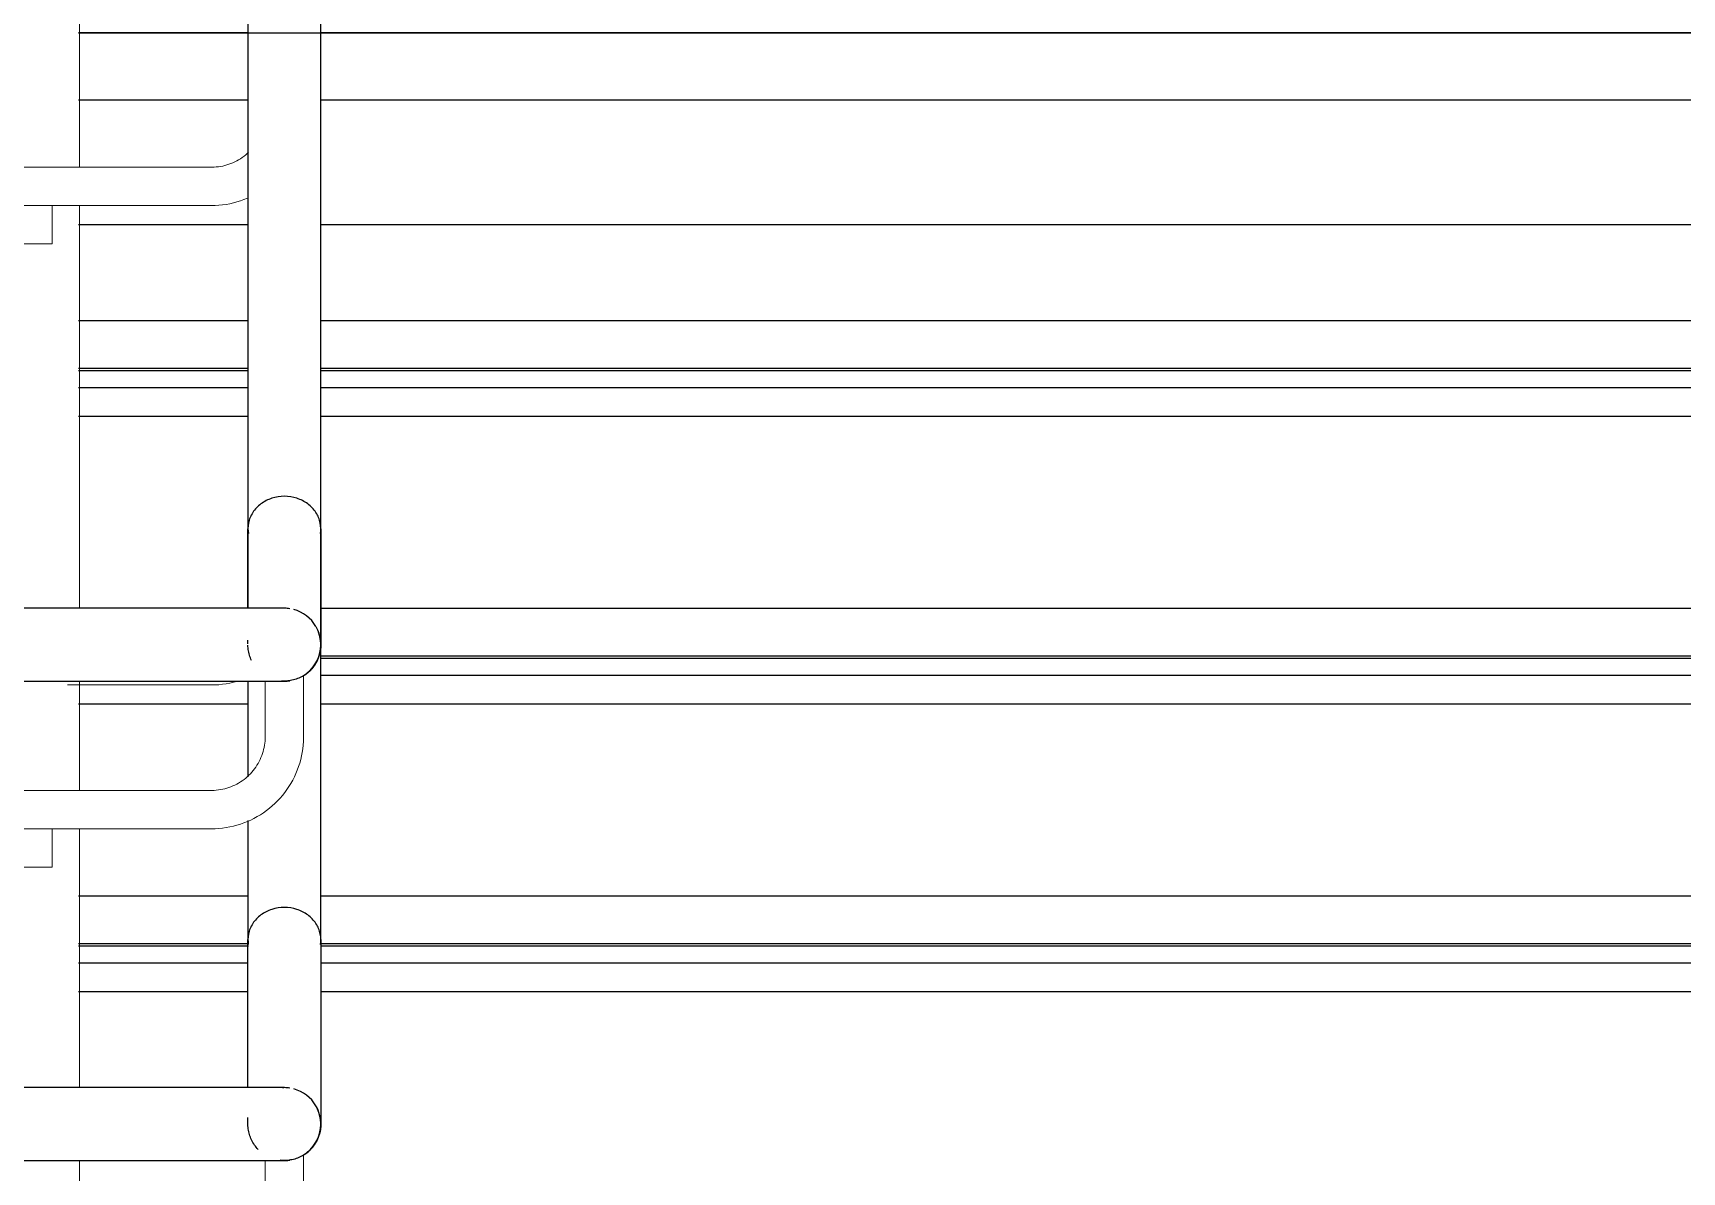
# Model space of a CAD drawing. Header units: millimetres. Extents: x -4391136 to -1798569, y -886572 to -291056.
# Drawn here: x -2404722 to -2403863, y -394134 to -393540 of the extents above; entities that cross this region are included whole.
import ezdxf

# ---------------------------------------------------------------- set-up
doc = ezdxf.new("R2010")
doc.units = ezdxf.units.MM
doc.linetypes.add('TA_GL_005.00000', pattern=[13.75, 5, -1.25, 1.25, -1.25, 5])
for name, color, linetype in [('000 - 0_SYM_DWG_GRIDLINE_MAIN_COLOR_251', 7, 'Continuous'), ('000 - CONCRETE_EX_BUILDING_MAIN_COLOR_1', 7, 'Continuous'), ('000 - CONCRETE_EX_BUILDING_SUB_COLOR_251', 7, 'Continuous')]:
    doc.layers.add(name, color=color, linetype=linetype)
doc.styles.add('TA', font='', dxfattribs={"height": 4.5})
doc.styles.get('TA').set_extended_font_data('Cordia New')

# ---------------------------------------------------------------- blocks, each defined once
blk = doc.blocks.new('*U1519')
at = {"layer": '000 - 0_SYM_DWG_GRIDLINE_MAIN_COLOR_251', "color": 7, "linetype": 'ByBlock', "ltscale": 5}
blk.add_line((20, 0), (-232, 0), dxfattribs=at)
at = {"color": 7, "style": 'TA', "flags": 1}
blk.add_attdef('LOCATION', (6, -6), '', height=4.5, rotation=270, dxfattribs=at)
blk = doc.blocks.new('W-1-PP17-ENT2_REV00_20260527-083622_ELEVATION_3_DIMS')
at = {"layer": '000 - 0_SYM_DWG_GRIDLINE_MAIN_COLOR_251', "color": 7, "linetype": 'TA_GL_005.00000', "xscale": 50, "yscale": 50, "zscale": 50, "rotation": 180}
blk.add_blockref('*U1519', (0, 102290), dxfattribs=at)
blk = doc.blocks.new('DPA_GM-Stoplogs Line Based 250_post100  - Base 250-17983704-ENTRANCE 2 - ENLARGE ELEVATION 3')
at = {"layer": '000 - CONCRETE_EX_BUILDING_SUB_COLOR_251', "color": 7}
for p, q in [((-2737380.45, 102290), (-2737469.05, 102290)), ((-2737469.05, 102290), (-2737380.45, 102290)), ((-2737469.05, 102290), (-2737387.74, 102290)), ((-2737387.74, 102290), (-2737469.05, 102290)), ((-2737469.05, 102290), (-2737380.45, 102290)), ((-2737380.45, 102290), (-2737469.05, 102290)), ((-2737469.05, 102290), (-2737462.74, 102290)), ((-2737469.05, 102290), (-2737462.74, 102290)), ((-2737427.33, 102290), (-2737404.15, 102290)), ((-2737404.15, 102290), (-2737427.33, 102290)), ((-2737427.33, 102290), (-2737404.15, 102290)), ((-2737404.15, 102290), (-2737427.33, 102290))]:
    blk.add_line(p, q, dxfattribs=at)
blk = doc.blocks.new('DPA_GM-Stoplogs Line Based 250_post100  - Base 250-17983708-ENTRANCE 2 - ENLARGE ELEVATION 3')
at = {"layer": '000 - CONCRETE_EX_BUILDING_SUB_COLOR_251', "color": 7}
for p, q in [((-2737469.05, 102290), (-2737380.45, 102290)), ((-2737380.45, 102290), (-2737469.05, 102290)), ((-2737387.74, 102290), (-2737469.05, 102290)), ((-2737469.05, 102290), (-2737387.74, 102290)), ((-2737380.45, 102290), (-2737469.05, 102290)), ((-2737469.05, 102290), (-2737380.45, 102290)), ((-2737380.45, 102290), (-2737469.05, 102290)), ((-2737380.45, 102290), (-2737469.05, 102290)), ((-2737404.15, 102290), (-2737427.33, 102290)), ((-2737427.33, 102290), (-2737404.15, 102290)), ((-2737404.15, 102290), (-2737427.33, 102290)), ((-2737427.33, 102290), (-2737404.15, 102290)), ((-2736942.74, 102290), (-2737343.02, 102290)), ((-2736942.74, 102290), (-2737343.02, 102290)), ((-2736302.74, 102290), (-2736942.74, 102290)), ((-2736302.74, 102290), (-2736942.74, 102290))]:
    blk.add_line(p, q, dxfattribs=at)
blk = doc.blocks.new('DPA-AR_RS_Roller Shutter - RS1-A_3725X3000_-28893657-ENTRANCE 2 - ENLARGE ELEVATION 3')
at = {"layer": '000 - CONCRETE_EX_BUILDING_MAIN_COLOR_1', "lineweight": 9}
h = blk.add_hatch(dxfattribs=at)
h.set_pattern_fill('FP_14', style=0, pattern_type=2)
h.set_pattern_definition([(0, (-630.73, 0), (0, 100), [])])
h.paths.add_polyline_path([(-2739367.74, 102290), (-2739236.73, 102290), (-2739236.73, 103040), (-2739221.73, 103040), (-2739221.39, 103075), (-2739130.73, 103075), (-2739130.56, 103172.28), (-2739129.25, 103177.91), (-2739128.18, 103180.5), (-2739123.5, 103185.71), (-2739121.23, 103187.45), (-2739115.4, 103189.52), (-2739110.23, 103189.8), (-2739106.81, 103189.35), (-2739100.73, 103186.3), (-2739097.66, 103183.61), (-2739094.92, 103179.64), (-2739093.37, 103175.92), (-2739092.75, 103167.58), (-2739092.73, 103062.97), (-2739092.73, 102290), (-2738827.74, 102290), (-2738827.74, 102300), (-2738577.74, 102300), (-2738577.74, 102290), (-2737642.52, 102290), (-2737642.57, 103172.28), (-2737641.27, 103177.9), (-2737639.76, 103181.06), (-2737637.17, 103184.44), (-2737632.21, 103187.88), (-2737627.65, 103189.48), (-2737621.66, 103189.73), (-2737619.84, 103189.99), (-2737572.92, 103190), (-2737366.73, 103189.48), (-2737361.74, 103190), (-2737356.82, 103189.35), (-2737352.24, 103187.45), (-2737347.04, 103182.79), (-2737345.28, 103180.5), (-2737343.26, 103174.98), (-2737342.91, 103167.91), (-2737343.02, 102290), (-2736427.74, 102290), (-2736427.74, 102300), (-2736177.74, 102300), (-2736177.74, 102290), (-2735892.6, 102290), (-2735892.08, 103175.92), (-2735890.18, 103180.5), (-2735885.5, 103185.71), (-2735882.2, 103187.88), (-2735877.4, 103189.52), (-2735873.73, 103190), (-2735868.81, 103189.35), (-2735864.23, 103187.45), (-2735859.66, 103183.61), (-2735856.92, 103179.64), (-2735855.37, 103175.92), (-2735854.75, 103167.58), (-2735854.73, 103075), (-2735763.73, 103074.66), (-2735763.73, 103040), (-2735748.73, 103040), (-2735748.73, 102290), (-2735642.74, 102290), (-2735642.74, 105290), (-2739367.74, 105290), (-2739367.74, 102313.48)])
h.paths.add_polyline_path([(-2739186.73, 102290), (-2739130.6, 102290), (-2739130.73, 102430), (-2739186.73, 102430), (-2739186.73, 102313.48)])
h.paths.add_polyline_path([(-2735854.86, 102290), (-2735798.73, 102290), (-2735798.73, 102430), (-2735854.9, 102430), (-2735854.86, 102313.48)])
h.paths.add_polyline_path([(-2737601.74, 102300), (-2737516.43, 102300), (-2737516.43, 102400), (-2737588.41, 102400.34), (-2737597.96, 102401.69), (-2737604.92, 102404.42), (-2737604.74, 102300)])
h.paths.add_polyline_path([(-2737469.05, 102300), (-2737380.45, 102300), (-2737380.45, 102404.4), (-2737384.07, 102402.93), (-2737388.85, 102401.3), (-2737403.61, 102400), (-2737469.05, 102400), (-2737469.05, 102313.48)])
h.paths.add_polyline_path([(-2737439.24, 102420), (-2737393.86, 102420.54), (-2737387.74, 102422.05), (-2737380.45, 102427.81), (-2737380.45, 102654.4), (-2737384.07, 102652.93), (-2737389.25, 102651.25), (-2737403.61, 102650), (-2737469.05, 102650), (-2737469.05, 102420)])
h.paths.add_polyline_path([(-2737585.74, 102420), (-2737516.43, 102420), (-2737516.43, 102650), (-2737588.41, 102650.34), (-2737597.96, 102651.69), (-2737604.85, 102653.77), (-2737604.74, 102426.87), (-2737597.13, 102421.59), (-2737591.61, 102420.54)])
h.paths.add_polyline_path([(-2735854.73, 102449.66), (-2735854.73, 102450), (-2735798.73, 102450), (-2735798.73, 102680), (-2735854.84, 102680), (-2735854.9, 102449.69)])
h.paths.add_polyline_path([(-2739130.73, 102449.66), (-2739130.55, 102450.25), (-2739130.73, 102680), (-2739186.73, 102680), (-2739186.73, 102450), (-2739130.73, 102450)])
h.paths.add_polyline_path([(-2737399.74, 102670), (-2737388.34, 102671.59), (-2737380.45, 102677.81), (-2737380.45, 102804.4), (-2737384.07, 102802.93), (-2737389.25, 102801.25), (-2737403.59, 102800), (-2737469.05, 102800), (-2737469.05, 102670), (-2737400.39, 102670)])
h.paths.add_polyline_path([(-2737572.92, 102670), (-2737516.43, 102670), (-2737516.43, 102800), (-2737588.41, 102800.34), (-2737597.96, 102801.69), (-2737604.81, 102803.77), (-2737604.74, 102676.87), (-2737597.13, 102671.59), (-2737585.74, 102670)])
h.paths.add_polyline_path([(-2739177.07, 102700), (-2739130.62, 102700), (-2739130.73, 102805), (-2739186.73, 102805), (-2739186.73, 102700)])
h.paths.add_polyline_path([(-2735798.73, 102700), (-2735798.73, 102805), (-2735854.8, 102805), (-2735854.73, 102700), (-2735835.1, 102700)])
h.paths.add_polyline_path([(-2737399.74, 102820), (-2737388.34, 102821.59), (-2737380.45, 102827.81), (-2737380.74, 102902.03), (-2737469.05, 102902), (-2737469.05, 102820), (-2737400.39, 102820)])
h.paths.add_polyline_path([(-2737572.92, 102820), (-2737516.43, 102820), (-2737516.43, 102902), (-2737604.79, 102902.02), (-2737604.74, 102826.87), (-2737597.13, 102821.59), (-2737585.74, 102820)])
h.paths.add_polyline_path([(-2735854.73, 102824.66), (-2735854.73, 102825), (-2735798.73, 102825), (-2735798.73, 103040), (-2735783.73, 103040), (-2735783.73, 103055), (-2735854.73, 103055), (-2735854.8, 102824.67)])
h.paths.add_polyline_path([(-2739130.73, 102824.66), (-2739130.66, 102825.25), (-2739130.73, 103055), (-2739201.73, 103055), (-2739201.73, 103040), (-2739186.73, 103040), (-2739186.73, 102825), (-2739130.73, 102825)])
h.paths.add_polyline_path([(-2737599.44, 102939.96), (-2737516.43, 102940), (-2737516.43, 103030), (-2737502.74, 103030), (-2737503.28, 103050), (-2737588.41, 103050.34), (-2737597.96, 103051.69), (-2737604.75, 103053.77), (-2737604.74, 102939.99), (-2737601.34, 102939.97)])
h.paths.add_polyline_path([(-2737386.03, 102939.96), (-2737380.45, 102940), (-2737380.45, 103054.4), (-2737384.07, 103052.93), (-2737388.85, 103051.3), (-2737403.61, 103050), (-2737482.74, 103050), (-2737482.19, 103030), (-2737469.05, 103030), (-2737469.05, 102940), (-2737392.7, 102940)])
h.paths.add_polyline_path([(-2737399.74, 103070), (-2737388.34, 103071.59), (-2737380.45, 103077.81), (-2737380.73, 103152.03), (-2737604.84, 103152), (-2737604.88, 103125.38), (-2737604.74, 103076.87), (-2737597.13, 103071.59), (-2737585.74, 103070), (-2737400.39, 103070)])
at = {"layer": '000 - CONCRETE_EX_BUILDING_MAIN_COLOR_1', "color": 7}
for p, q in [((-2737380.45, 102290), (-2737469.05, 102290)), ((-2737469.05, 102290), (-2737380.45, 102290)), ((-2735892.6, 102290), (-2737343.02, 102290)), ((-2737343.02, 102290), (-2735892.6, 102290))]:
    blk.add_line(p, q, dxfattribs=at)
blk = doc.blocks.new('DPA_TYP_RL10_Handrail - RL10_300Tx150R-30563565-ENTRANCE 2 - ENLARGE ELEVATION 3')
at = {"layer": '000 - CONCRETE_EX_BUILDING_MAIN_COLOR_1', "color": 7}
for p, q in [((-2737380.74, 103079.7), (-2737380.74, 102031.49)), ((-2737342.74, 102031.49), (-2737342.74, 103079.7)), ((-2737342.74, 101817.18), (-2737342.74, 102853.85)), ((-2737380.74, 102654.31), (-2737380.74, 102227.01)), ((-2737380.74, 102204.31), (-2737380.74, 101989.97)), ((-2737392.74, 101990), (-2737592.74, 101990)), ((-2737592.74, 101952), (-2737392.74, 101952)), ((-2737380.74, 101952.01), (-2737380.74, 101902.01)), ((-2737380.74, 101879.31), (-2737380.74, 101817.18)), ((-2737392.74, 101740), (-2737592.74, 101740)), ((-2737592.74, 101702), (-2737392.74, 101702))]:
    blk.add_line(p, q, dxfattribs=at)
at = {"layer": '000 - CONCRETE_EX_BUILDING_MAIN_COLOR_1', "color": 7, "flags": 128}
for points in [[(-2737380.74, 101989.97), (-2737380.74, 101991.21), (-2737380.74, 101997.35), (-2737380.74, 102004.27), (-2737380.74, 102011.97), (-2737380.74, 102020.43), (-2737380.74, 102029.65), (-2737380.74, 102031.49)], [(-2737342.74, 102031.49), (-2737342.74, 102022.13), (-2737342.74, 102013.52), (-2737342.74, 102005.68), (-2737342.74, 101998.61), (-2737342.74, 101992.32), (-2737342.74, 101986.83), (-2737342.74, 101982.15), (-2737342.74, 101978.27), (-2737342.74, 101975.22), (-2737342.74, 101972.99), (-2737342.74, 101971.59), (-2737342.74, 101971.02)], [(-2737361.74, 101990), (-2737361.76, 101990), (-2737361.84, 101990), (-2737361.96, 101990), (-2737362.13, 101990), (-2737362.35, 101990), (-2737362.62, 101990), (-2737362.94, 101990), (-2737363.31, 101990), (-2737363.72, 101990), (-2737364.18, 101990), (-2737364.69, 101990), (-2737365.24, 101990), (-2737365.83, 101990), (-2737366.47, 101990), (-2737367.15, 101990), (-2737367.87, 101990), (-2737368.63, 101990), (-2737369.43, 101990), (-2737370.27, 101990), (-2737371.14, 101990), (-2737372.04, 101990), (-2737372.98, 101990), (-2737373.96, 101990), (-2737374.96, 101990), (-2737375.99, 101990), (-2737377.04, 101990), (-2737378.12, 101990), (-2737379.23, 101990), (-2737380.36, 101990), (-2737381.5, 101990), (-2737382.67, 101990), (-2737383.85, 101990), (-2737385.04, 101990), (-2737386.25, 101990), (-2737387.47, 101990), (-2737388.69, 101990), (-2737389.93, 101990), (-2737391.16, 101990), (-2737392.4, 101990), (-2737392.74, 101990)], [(-2737380.74, 101971.42), (-2737380.74, 101972.66), (-2737380.74, 101973.37)], [(-2737378.84, 101962.72), (-2737379.16, 101963.41), (-2737379.44, 101964.12), (-2737379.71, 101964.83), (-2737379.94, 101965.55), (-2737380.14, 101966.28), (-2737380.32, 101967.02), (-2737380.46, 101967.77), (-2737380.57, 101968.52), (-2737380.66, 101969.28), (-2737380.71, 101970.04), (-2737380.73, 101970.79)], [(-2737342.74, 101971), (-2737342.75, 101970.24), (-2737342.8, 101969.48), (-2737342.87, 101968.73), (-2737342.98, 101967.97), (-2737343.11, 101967.23), (-2737343.28, 101966.48), (-2737343.48, 101965.75), (-2737343.7, 101965.02), (-2737343.95, 101964.31), (-2737344.24, 101963.6), (-2737344.55, 101962.91), (-2737344.88, 101962.23), (-2737345.25, 101961.56), (-2737345.64, 101960.91), (-2737346.05, 101960.27), (-2737346.5, 101959.65), (-2737346.96, 101959.05), (-2737347.45, 101958.47), (-2737347.96, 101957.91), (-2737348.5, 101957.37), (-2737349.05, 101956.85), (-2737349.63, 101956.36), (-2737350.23, 101955.88), (-2737350.84, 101955.44), (-2737351.47, 101955.01), (-2737352.12, 101954.61), (-2737352.78, 101954.24), (-2737353.46, 101953.9), (-2737354.15, 101953.58), (-2737354.85, 101953.29), (-2737355.56, 101953.03), (-2737356.29, 101952.8), (-2737357.02, 101952.59), (-2737357.76, 101952.42), (-2737358.51, 101952.28), (-2737359.26, 101952.16), (-2737360.01, 101952.08), (-2737360.77, 101952.02), (-2737361.53, 101952), (-2737361.74, 101952)], [(-2737392.74, 101952), (-2737391.5, 101952), (-2737390.26, 101952), (-2737389.02, 101952), (-2737387.8, 101952), (-2737386.58, 101952), (-2737385.37, 101952), (-2737384.17, 101952), (-2737382.98, 101952), (-2737381.82, 101952), (-2737380.66, 101952), (-2737379.53, 101952), (-2737378.42, 101952), (-2737377.33, 101952), (-2737376.27, 101952), (-2737375.23, 101952), (-2737374.22, 101952), (-2737373.24, 101952), (-2737372.29, 101952), (-2737371.38, 101952), (-2737370.5, 101952), (-2737369.65, 101952), (-2737368.84, 101952), (-2737368.07, 101952), (-2737367.34, 101952), (-2737366.65, 101952), (-2737366, 101952), (-2737365.4, 101952), (-2737364.83, 101952), (-2737364.31, 101952), (-2737363.84, 101952), (-2737363.42, 101952), (-2737363.04, 101952), (-2737362.71, 101952), (-2737362.42, 101952), (-2737362.19, 101952), (-2737362, 101952), (-2737361.86, 101952), (-2737361.78, 101952), (-2737361.74, 101952)], [(-2737361.74, 101952), (-2737362.5, 101952.02), (-2737363.25, 101952.06)], [(-2737380.74, 101739.97), (-2737380.74, 101743.39), (-2737380.74, 101751.42), (-2737380.74, 101760.65), (-2737380.74, 101771.06), (-2737380.74, 101782.65), (-2737380.74, 101795.39), (-2737380.74, 101809.26), (-2737380.74, 101817.18)], [(-2737342.74, 101817.18), (-2737342.74, 101802.71), (-2737342.74, 101789.36), (-2737342.74, 101777.16), (-2737342.74, 101766.11), (-2737342.74, 101756.23), (-2737342.74, 101747.56), (-2737342.74, 101740.08), (-2737342.74, 101733.83), (-2737342.74, 101728.81), (-2737342.74, 101725.02), (-2737342.74, 101722.48), (-2737342.74, 101721.18), (-2737342.74, 101721)], [(-2737361.74, 101740), (-2737361.76, 101740), (-2737361.84, 101740), (-2737361.96, 101740), (-2737362.13, 101740), (-2737362.35, 101740), (-2737362.62, 101740), (-2737362.94, 101740), (-2737363.31, 101740), (-2737363.72, 101740), (-2737364.18, 101740), (-2737364.69, 101740), (-2737365.24, 101740), (-2737365.83, 101740), (-2737366.47, 101740), (-2737367.15, 101740), (-2737367.87, 101740), (-2737368.63, 101740), (-2737369.43, 101740), (-2737370.27, 101740), (-2737371.14, 101740), (-2737372.04, 101740), (-2737372.98, 101740), (-2737373.96, 101740), (-2737374.96, 101740), (-2737375.99, 101740), (-2737377.04, 101740), (-2737378.12, 101740), (-2737379.23, 101740), (-2737380.36, 101740), (-2737381.5, 101740), (-2737382.67, 101740), (-2737383.85, 101740), (-2737385.04, 101740), (-2737386.25, 101740), (-2737387.47, 101740), (-2737388.69, 101740), (-2737389.93, 101740), (-2737391.16, 101740), (-2737392.4, 101740), (-2737392.74, 101740)], [(-2737380.74, 101721), (-2737380.74, 101721.62), (-2737380.74, 101723.5), (-2737380.74, 101724.37)], [(-2737375.37, 101707.76), (-2737375.88, 101708.32), (-2737376.38, 101708.89), (-2737376.85, 101709.49), (-2737377.3, 101710.1), (-2737377.72, 101710.73), (-2737378.12, 101711.38), (-2737378.49, 101712.04), (-2737378.84, 101712.72), (-2737379.16, 101713.41), (-2737379.44, 101714.12), (-2737379.71, 101714.83), (-2737379.94, 101715.55), (-2737380.14, 101716.28), (-2737380.32, 101717.02), (-2737380.46, 101717.77), (-2737380.57, 101718.52), (-2737380.66, 101719.28), (-2737380.71, 101720.04), (-2737380.73, 101720.79), (-2737380.74, 101721)], [(-2737342.74, 101721), (-2737342.75, 101720.24), (-2737342.8, 101719.48), (-2737342.87, 101718.73), (-2737342.98, 101717.97), (-2737343.11, 101717.23), (-2737343.28, 101716.48), (-2737343.48, 101715.75), (-2737343.7, 101715.02), (-2737343.95, 101714.31), (-2737344.24, 101713.6), (-2737344.55, 101712.91), (-2737344.88, 101712.23), (-2737345.25, 101711.56), (-2737345.64, 101710.91), (-2737346.05, 101710.27), (-2737346.5, 101709.65), (-2737346.96, 101709.05), (-2737347.45, 101708.47), (-2737347.96, 101707.91), (-2737348.5, 101707.37), (-2737349.05, 101706.85), (-2737349.63, 101706.36), (-2737350.23, 101705.88), (-2737350.84, 101705.44), (-2737351.47, 101705.01), (-2737352.12, 101704.61), (-2737352.78, 101704.24), (-2737353.46, 101703.9), (-2737354.15, 101703.58), (-2737354.85, 101703.29), (-2737355.56, 101703.03), (-2737356.29, 101702.8), (-2737357.02, 101702.59), (-2737357.76, 101702.42), (-2737358.51, 101702.28), (-2737359.26, 101702.16), (-2737360.01, 101702.08), (-2737360.77, 101702.02), (-2737361.53, 101702), (-2737361.74, 101702)], [(-2737392.74, 101702), (-2737391.5, 101702), (-2737390.26, 101702), (-2737389.02, 101702), (-2737387.8, 101702), (-2737386.58, 101702), (-2737385.37, 101702), (-2737384.17, 101702), (-2737382.98, 101702), (-2737381.82, 101702), (-2737380.66, 101702), (-2737379.53, 101702), (-2737378.42, 101702), (-2737377.33, 101702), (-2737376.27, 101702), (-2737375.23, 101702), (-2737374.22, 101702), (-2737373.24, 101702), (-2737372.29, 101702), (-2737371.38, 101702), (-2737370.5, 101702), (-2737369.65, 101702), (-2737368.84, 101702), (-2737368.07, 101702), (-2737367.34, 101702), (-2737366.65, 101702), (-2737366, 101702), (-2737365.4, 101702), (-2737364.83, 101702), (-2737364.31, 101702), (-2737363.84, 101702), (-2737363.42, 101702), (-2737363.04, 101702), (-2737362.71, 101702), (-2737362.42, 101702), (-2737362.19, 101702), (-2737362, 101702), (-2737361.86, 101702), (-2737361.78, 101702), (-2737361.74, 101702)], [(-2737361.74, 101702), (-2737362.5, 101702.02), (-2737363.25, 101702.06), (-2737364.01, 101702.14)]]:
    blk.add_lwpolyline(points, dxfattribs=at)
at = {"layer": '000 - CONCRETE_EX_BUILDING_MAIN_COLOR_1', "color": 7}
for centre, start, end in [((-2737361.74, 101971), 81.26172, 92.75132), ((-2737361.74, 101971), 90, 92.75132), ((-2737361.74, 101971), 81.26172, 90), ((-2737361.74, 101971), 30, 75), ((-2737361.74, 101971), 30, 75), ((-2737361.74, 101971), 300, 29.58856), ((-2737361.74, 101971), 0, 29.58856), ((-2737361.74, 101971), 300, 0), ((-2737361.74, 101971), 266.54972, 278.61581), ((-2737361.74, 101971), 266.54972, 270), ((-2737361.74, 101971), 270, 278.61581), ((-2737361.74, 101721), 81.26172, 92.75132), ((-2737361.74, 101721), 90, 92.75132), ((-2737361.74, 101721), 81.26172, 90), ((-2737361.74, 101721), 30.17336, 75), ((-2737361.74, 101721), 30.17336, 75), ((-2737361.74, 101721), 300, 30), ((-2737361.74, 101721), 0, 30), ((-2737361.74, 101721), 300, 0), ((-2737361.74, 101721), 266.54972, 278.61581), ((-2737361.74, 101721), 266.54972, 270), ((-2737361.74, 101721), 270, 278.61581)]:
    blk.add_arc(centre, 19, start, end, dxfattribs=at)
for points, knots in [([(-2737361.74, 102048.38), (-2737363.95, 102048.38), (-2737368.37, 102047.69), (-2737374.2, 102044.69), (-2737378.53, 102040.11), (-2737380.79, 102034.59), (-2737380.83, 102030.73), (-2737380.51, 102028.91)], [-1, -1, -1, -1, -0.8888889, -0.7777778, -0.6666667, -0.5555556, -0.451145, -0.451145, -0.451145, -0.451145]), ([(-2737342.96, 102028.9), (-2737342.64, 102030.73), (-2737342.69, 102034.59), (-2737344.94, 102040.11), (-2737349.28, 102044.7), (-2737355.11, 102047.69), (-2737359.53, 102048.38), (-2737361.74, 102048.38)], [-0.5491098, -0.5491098, -0.5491098, -0.5491098, -0.4444444, -0.3333333, -0.2222222, -0.1111111, 0, 0, 0, 0]), ([(-2737361.74, 101834.01), (-2737363.95, 101834.01), (-2737368.37, 101833.32), (-2737374.2, 101830.33), (-2737378.53, 101825.77), (-2737380.78, 101820.28), (-2737380.83, 101816.44), (-2737380.52, 101814.63)], [-1, -1, -1, -1, -0.8888889, -0.7777778, -0.6666667, -0.5555556, -0.4516376, -0.4516376, -0.4516376, -0.4516376]), ([(-2737342.96, 101814.62), (-2737342.64, 101816.44), (-2737342.69, 101820.28), (-2737344.94, 101825.77), (-2737349.28, 101830.34), (-2737355.1, 101833.32), (-2737359.53, 101834.01), (-2737361.74, 101834.01)], [-0.5485784, -0.5485784, -0.5485784, -0.5485784, -0.4444444, -0.3333333, -0.2222222, -0.1111111, 0, 0, 0, 0])]:
    blk.add_open_spline(points, degree=3, knots=knots, dxfattribs=at)
blk = doc.blocks.new('Railing - RL10_Post _Mid_-30560393-ENTRANCE 2 - ENLARGE ELEVATION 3')
at = {"layer": '000 - CONCRETE_EX_BUILDING_MAIN_COLOR_1', "color": 7, "lineweight": 9}
for p, q in [((-2737468.44, 102220), (-2737468.44, 102630)), ((-2737468.44, 101990), (-2737468.44, 102200)), ((-2737468.44, 101895), (-2737468.44, 101950)), ((-2737468.44, 101840), (-2737468.44, 101875))]:
    blk.add_line(p, q, dxfattribs=at)
blk = doc.blocks.new('Railing - RL10_Post _Mid_-V125-ENTRANCE 2 - ENLARGE ELEVATION 3')
at = {"layer": '000 - CONCRETE_EX_BUILDING_MAIN_COLOR_1', "color": 7, "lineweight": 9}
for p, q in [((-2737399.74, 102220), (-2737585.74, 102220)), ((-2737585.74, 102200), (-2737399.74, 102200)), ((-2737502.74, 102200), (-2737482.74, 102200)), ((-2737482.74, 102180), (-2737482.74, 102200)), ((-2737502.74, 102180), (-2737482.74, 102180)), ((-2737482.74, 102180), (-2737502.74, 102180)), ((-2737492.74, 102180), (-2737492.74, 102180)), ((-2737492.74, 102180), (-2737492.74, 102180)), ((-2737468.44, 101990), (-2737468.44, 102180)), ((-2737474.72, 101950), (-2737399.74, 101950)), ((-2737468.44, 101895), (-2737468.44, 101952)), ((-2737468.44, 101740), (-2737468.44, 101875)), ((-2737468.44, 101645), (-2737468.44, 101702))]:
    blk.add_line(p, q, dxfattribs=at)
at = {"layer": '000 - CONCRETE_EX_BUILDING_MAIN_COLOR_1', "color": 7, "lineweight": 9, "flags": 128}
for points in [[(-2737380.45, 102227.71), (-2737381.05, 102227.15), (-2737381.9, 102226.42), (-2737382.77, 102225.72), (-2737383.68, 102225.06), (-2737384.61, 102224.44), (-2737385.56, 102223.85), (-2737386.54, 102223.31), (-2737387.54, 102222.8), (-2737388.55, 102222.33), (-2737389.59, 102221.9), (-2737390.64, 102221.52), (-2737391.71, 102221.18), (-2737392.79, 102220.88), (-2737393.88, 102220.62), (-2737394.98, 102220.41), (-2737396.08, 102220.24), (-2737397.2, 102220.12), (-2737398.31, 102220.04), (-2737399.43, 102220), (-2737399.74, 102220)], [(-2737399.74, 102200), (-2737397.82, 102200.04), (-2737395.9, 102200.15), (-2737393.99, 102200.35), (-2737392.09, 102200.61), (-2737390.2, 102200.96), (-2737388.33, 102201.38), (-2737386.47, 102201.87), (-2737384.64, 102202.44), (-2737382.83, 102203.08), (-2737381.04, 102203.79), (-2737380.45, 102204.06)], [(-2737399.74, 101950), (-2737397.82, 101950.04), (-2737395.9, 101950.15), (-2737393.99, 101950.35), (-2737392.09, 101950.61), (-2737390.2, 101950.96), (-2737388.33, 101951.38), (-2737386.47, 101951.87)]]:
    blk.add_lwpolyline(points, dxfattribs=at)
blk = doc.blocks.new('Railing - RL10_Post_Start-End_-30560395-ENTRANCE 2 - ENLARGE ELEVATION 3')
at = {"layer": '000 - CONCRETE_EX_BUILDING_MAIN_COLOR_1', "color": 7, "lineweight": 9}
blk.add_line((-2737468.44, 102290), (-2737468.44, 102400), dxfattribs=at)
blk = doc.blocks.new('Railing - RL10_Post_Start-End_-V126-ENTRANCE 2 - ENLARGE ELEVATION 3')
at = {"layer": '000 - CONCRETE_EX_BUILDING_MAIN_COLOR_1', "color": 7, "lineweight": 9}
for p, q in [((-2737371.74, 101952.04), (-2737371.74, 101923)), ((-2737351.74, 101923), (-2737351.74, 101954.93)), ((-2737399.74, 101895), (-2737585.74, 101895)), ((-2737585.74, 101875), (-2737399.74, 101875)), ((-2737502.74, 101875), (-2737482.74, 101875)), ((-2737482.74, 101855), (-2737482.74, 101875)), ((-2737502.74, 101855), (-2737482.74, 101855)), ((-2737482.74, 101855), (-2737502.74, 101855)), ((-2737492.74, 101855), (-2737492.74, 101855)), ((-2737492.74, 101855), (-2737492.74, 101855)), ((-2737468.44, 101740), (-2737468.44, 101855)), ((-2737468.44, 101090), (-2737468.44, 101702)), ((-2737371.74, 101702.04), (-2737371.74, 101673)), ((-2737351.74, 101673), (-2737351.74, 101704.93))]:
    blk.add_line(p, q, dxfattribs=at)
at = {"layer": '000 - CONCRETE_EX_BUILDING_MAIN_COLOR_1', "color": 7, "lineweight": 9, "flags": 128}
for points in [[(-2737371.74, 101923), (-2737371.76, 101921.88), (-2737371.83, 101920.76), (-2737371.94, 101919.65), (-2737372.09, 101918.54), (-2737372.29, 101917.44), (-2737372.54, 101916.34), (-2737372.83, 101915.26), (-2737373.16, 101914.19), (-2737373.53, 101913.14), (-2737373.95, 101912.1), (-2737374.4, 101911.07), (-2737374.9, 101910.07), (-2737375.44, 101909.09), (-2737376.01, 101908.13), (-2737376.63, 101907.19), (-2737377.28, 101906.28), (-2737377.96, 101905.39), (-2737378.69, 101904.54), (-2737379.44, 101903.71), (-2737380.23, 101902.91), (-2737381.05, 101902.15), (-2737381.9, 101901.42), (-2737382.77, 101900.72), (-2737383.68, 101900.06), (-2737384.61, 101899.44), (-2737385.56, 101898.85), (-2737386.54, 101898.31), (-2737387.54, 101897.8), (-2737388.55, 101897.33), (-2737389.59, 101896.9), (-2737390.64, 101896.52), (-2737391.71, 101896.18), (-2737392.79, 101895.88), (-2737393.88, 101895.62), (-2737394.98, 101895.41), (-2737396.08, 101895.24), (-2737397.2, 101895.12), (-2737398.31, 101895.04), (-2737399.43, 101895), (-2737399.74, 101895)], [(-2737399.74, 101875), (-2737397.82, 101875.04), (-2737395.9, 101875.15), (-2737393.99, 101875.35), (-2737392.09, 101875.61), (-2737390.2, 101875.96), (-2737388.33, 101876.38), (-2737386.47, 101876.87), (-2737384.64, 101877.44), (-2737382.83, 101878.08), (-2737381.04, 101878.79), (-2737379.29, 101879.57), (-2737377.57, 101880.42), (-2737375.89, 101881.34), (-2737374.24, 101882.33), (-2737372.63, 101883.38), (-2737371.07, 101884.5), (-2737369.55, 101885.68), (-2737368.09, 101886.91), (-2737366.67, 101888.21), (-2737365.3, 101889.56), (-2737363.99, 101890.96), (-2737362.74, 101892.42), (-2737361.55, 101893.92), (-2737360.41, 101895.47), (-2737359.35, 101897.07), (-2737358.34, 101898.7), (-2737357.4, 101900.38), (-2737356.53, 101902.09), (-2737355.73, 101903.83), (-2737355, 101905.61), (-2737354.34, 101907.41), (-2737353.75, 101909.24), (-2737353.24, 101911.09), (-2737352.8, 101912.96), (-2737352.43, 101914.84), (-2737352.15, 101916.74), (-2737351.93, 101918.65), (-2737351.8, 101920.56), (-2737351.74, 101922.48), (-2737351.74, 101923)]]:
    blk.add_lwpolyline(points, dxfattribs=at)
blk = doc.blocks.new('Railing - Railing-30563606-ENTRANCE 2 - ENLARGE ELEVATION 3')
at = {"color": 7}
for name in ['Railing - RL10_Post_Start-End_-30560395-ENTRANCE 2 - ENLARGE ELEVATION 3', 'Railing - RL10_Post _Mid_-30560393-ENTRANCE 2 - ENLARGE ELEVATION 3', 'Railing - RL10_Post _Mid_-V125-ENTRANCE 2 - ENLARGE ELEVATION 3', 'Railing - RL10_Post_Start-End_-V126-ENTRANCE 2 - ENLARGE ELEVATION 3']:
    blk.add_blockref(name, (0, 0), dxfattribs=at)
blk = doc.blocks.new('W-1-PP17-ENT2_REV00_20260527-083622_ELEVATION_3_EX')
at = {"layer": '000 - CONCRETE_EX_BUILDING_SUB_COLOR_251', "color": 7}
for p, q in [((2673.7, 102290), (2762.3, 102290)), ((2799.72, 102290), (4250.15, 102290)), ((2762.3, 102255), (2673.7, 102255)), ((4250.14, 102255), (2799.72, 102255)), ((2762.3, 102190), (2673.7, 102190)), ((4250.12, 102190), (2799.72, 102190)), ((2673.7, 102140), (2762.3, 102140)), ((2673.7, 102140), (2762.3, 102140)), ((2673.7, 102140), (2762.3, 102140)), ((2673.7, 102140), (2762.3, 102140)), ((2673.7, 102140), (2762.3, 102140)), ((2673.7, 102140), (2762.3, 102140)), ((2673.7, 102140), (2762.3, 102140)), ((2799.72, 102140), (4250.11, 102140)), ((2799.72, 102140), (4250.11, 102140)), ((2799.72, 102140), (4250.11, 102140)), ((2799.72, 102140), (4250.11, 102140)), ((2799.72, 102140), (4250.11, 102140)), ((2799.72, 102140), (4250.11, 102140)), ((2799.72, 102140), (4250.11, 102140)), ((2762.3, 102115), (2673.7, 102115)), ((2673.7, 102114), (2762.3, 102114)), ((2673.7, 102114), (2762.3, 102114)), ((4250.1, 102115), (2799.72, 102115)), ((2799.72, 102114), (4250.1, 102114)), ((2799.72, 102114), (4250.1, 102114)), ((2762.3, 102105), (2673.7, 102105)), ((4250.1, 102105), (2799.72, 102105)), ((2762.3, 102090), (2673.7, 102090)), ((4250.09, 102090), (2799.72, 102090)), ((2799.86, 101990), (4250.06, 101990)), ((2799.86, 101990), (4250.06, 101990)), ((2799.86, 101990), (4250.06, 101990)), ((2799.86, 101990), (4250.06, 101990)), ((2799.86, 101990), (4250.06, 101990)), ((2799.86, 101990), (4250.06, 101990)), ((2799.86, 101990), (4250.06, 101990)), ((4250.05, 101965), (2799.72, 101965)), ((2799.72, 101964), (4250.06, 101964)), ((2799.72, 101964), (4250.06, 101964)), ((4250.02, 101955), (2799.72, 101955)), ((2762.3, 101940), (2673.7, 101940)), ((4250.05, 101940), (2799.72, 101940)), ((2673.7, 101840), (2762.32, 101840)), ((2673.7, 101840), (2762.32, 101840)), ((2673.7, 101840), (2762.32, 101840)), ((2673.7, 101840), (2762.32, 101840)), ((2673.7, 101840), (2762.32, 101840)), ((2673.7, 101840), (2762.32, 101840)), ((2673.7, 101840), (2762.32, 101840)), ((2799.7, 101840), (4250.02, 101840)), ((2799.7, 101840), (4250.02, 101840)), ((2799.7, 101840), (4250.02, 101840)), ((2799.7, 101840), (4250.02, 101840)), ((2799.7, 101840), (4250.02, 101840)), ((2799.7, 101840), (4250.02, 101840)), ((2799.7, 101840), (4250.02, 101840)), ((2762.37, 101815), (2673.7, 101815)), ((2673.7, 101814), (2762.26, 101814)), ((2673.7, 101814), (2762.26, 101814)), ((4250.02, 101815), (2799.75, 101815)), ((2799.76, 101814), (4250.02, 101814)), ((2799.76, 101814), (4250.02, 101814)), ((2762.2, 101805), (2673.7, 101805)), ((4250.02, 101805), (2799.82, 101805)), ((2762.09, 101790), (2673.7, 101790)), ((4250.02, 101790), (2799.92, 101790))]:
    blk.add_line(p, q, dxfattribs=at)
at = {"layer": '000 - CONCRETE_EX_BUILDING_MAIN_COLOR_1', "color": 7}
for name in ['DPA-AR_RS_Roller Shutter - RS1-A_3725X3000_-28893657-ENTRANCE 2 - ENLARGE ELEVATION 3', 'DPA_TYP_RL10_Handrail - RL10_300Tx150R-30563565-ENTRANCE 2 - ENLARGE ELEVATION 3', 'Railing - Railing-30563606-ENTRANCE 2 - ENLARGE ELEVATION 3']:
    blk.add_blockref(name, (2740142.74, 0), dxfattribs=at)
at = {"layer": '000 - CONCRETE_EX_BUILDING_SUB_COLOR_251', "color": 7}
for name in ['DPA_GM-Stoplogs Line Based 250_post100  - Base 250-17983704-ENTRANCE 2 - ENLARGE ELEVATION 3', 'DPA_GM-Stoplogs Line Based 250_post100  - Base 250-17983708-ENTRANCE 2 - ENLARGE ELEVATION 3']:
    blk.add_blockref(name, (2740142.74, 0), dxfattribs=at)

msp = doc.modelspace()

# ---------------------------------------------------------------- block references
at = {"color": 7}
msp.add_blockref('W-1-PP17-ENT2_REV00_20260527-083622_ELEVATION_3_EX', (-2407372.34, -495830.45), dxfattribs=at)

# ---------------------------------------------------------------- next in the draw order: block references
msp.add_blockref('W-1-PP17-ENT2_REV00_20260527-083622_ELEVATION_3_DIMS', (-2407372.34, -495830.45), dxfattribs=at)

doc.saveas('drawing.dxf')
